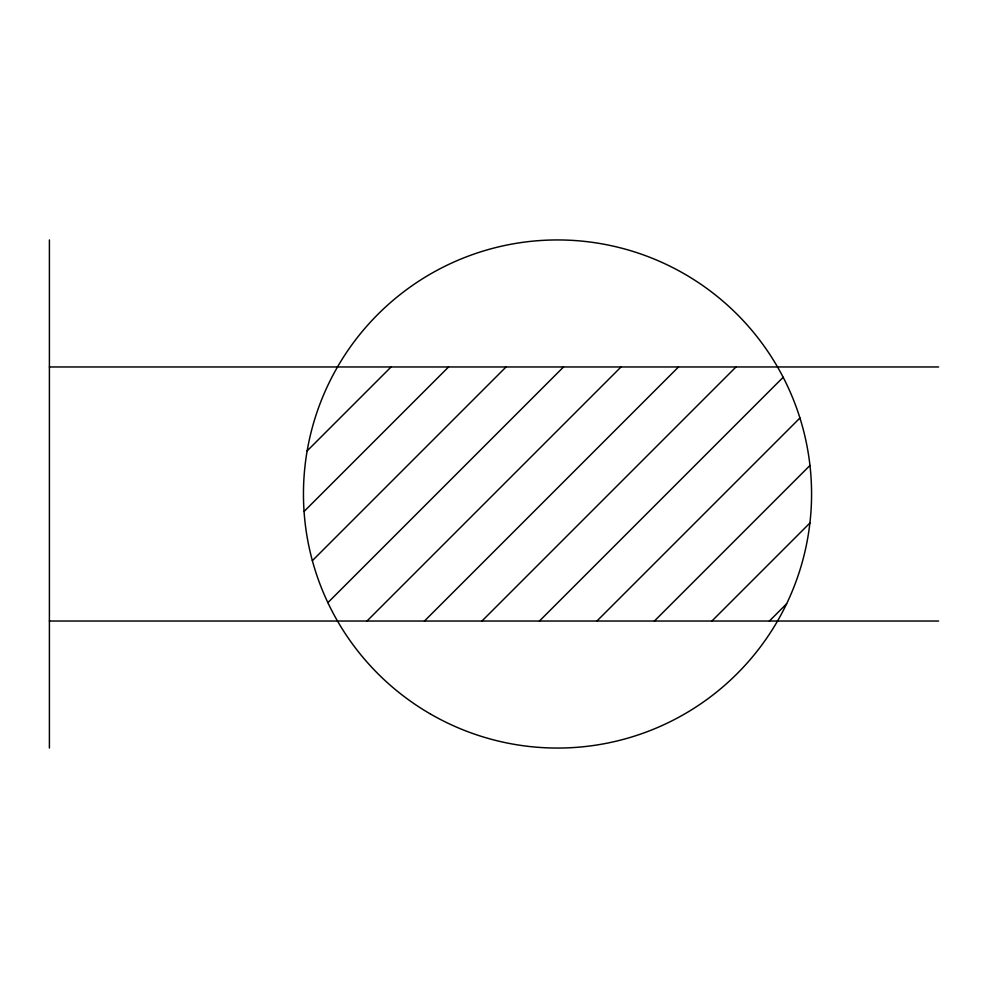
<?xml version="1.0" encoding="UTF-8"?>
<svg xmlns="http://www.w3.org/2000/svg" width="988" height="988" viewBox="0 0 988 988"><rect width="100%" height="100%" fill="white"/><g stroke="black" fill="none" stroke-linecap="round" stroke-linejoin="round"><path stroke-width="1.48" d="M307.132 450.911L391.087 366.968M304.057 511.475L448.564 366.968M312.356 560.665L506.054 366.968M327.868 602.655L563.543 366.968M366.968 621.032L621.032 366.968M424.457 621.032L678.509 366.968M481.946 621.032L735.998 366.968M539.436 621.032L783.175 377.28M596.913 621.032L799.934 418.01M654.402 621.032L809.962 465.471M711.891 621.032L809.913 523.01M769.38 621.032L786.633 603.779M49.4 366.968L938.6 366.968M49.4 621.032L938.6 621.032M49.4 239.948L49.4 748.052M430.484 714.015A254.052 254.052 0 0 0 811.568 494A254.052 254.052 0 0 0 430.484 273.985A254.052 254.052 0 0 0 430.484 714.015"/></g></svg>
